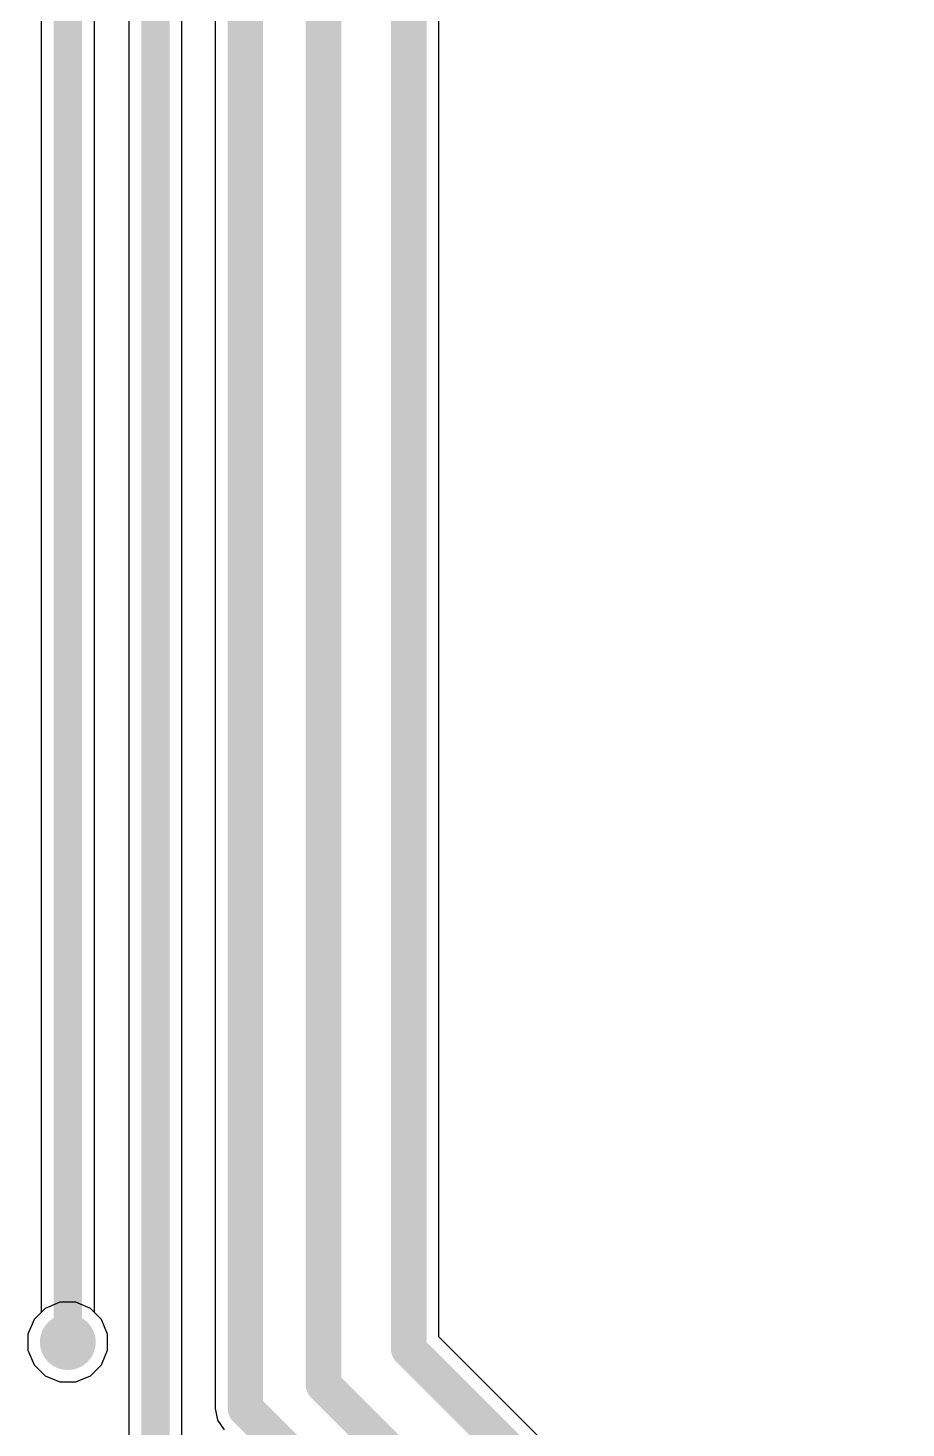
# Model space of a CAD drawing. Header units: millimetres. Extents: x -0.34 to 5.78, y -0.39 to 4.37.
# Drawn here: x 3.998 to 4.369, y 1.434 to 2.025 of the extents above; entities that cross this region are included whole.
import ezdxf

# ---------------------------------------------------------------- set-up
doc = ezdxf.new("R2010")
doc.units = ezdxf.units.MM
doc.header["$MEASUREMENT"] = 0
for name, color, linetype in [('BottomLayer', 5, 'Continuous'), ('BottomSolder', 6, 'Continuous'), ('TopLayer', 1, 'Continuous'), ('TopSolder', 216, 'Continuous'), ('ViaHoleLayer', 16, 'Continuous')]:
    doc.layers.add(name, color=color, linetype=linetype)

msp = doc.modelspace()

# ---------------------------------------------------------------- hatches: boundary and pattern name
at = {"layer": 'BottomLayer'}
h = msp.add_hatch(color=5, dxfattribs=at)
edge = h.paths.add_edge_path()
edge.add_arc((4.015, 1.47), 0.01181, 0, 360)
at = {"layer": 'BottomSolder'}
h = msp.add_hatch(color=6, dxfattribs=at)
edge = h.paths.add_edge_path()
edge.add_arc((4.015, 1.47), 0.00991, 0, 360)
at = {"layer": 'TopLayer'}
h = msp.add_hatch(color=1, dxfattribs=at)
edge = h.paths.add_edge_path()
edge.add_arc((4.015, 1.47), 0.01181, 0, 360)
at = {"layer": 'TopSolder'}
h = msp.add_hatch(color=216, dxfattribs=at)
edge = h.paths.add_edge_path()
edge.add_arc((4.015, 1.47), 0.00991, 0, 360)
at = {"layer": 'ViaHoleLayer'}
h = msp.add_hatch(color=16, dxfattribs=at)
edge = h.paths.add_edge_path()
edge.add_arc((4.015, 1.47), 0.00591, 0, 360)

# ---------------------------------------------------------------- linework, layer by layer
at = {"layer": 'BottomLayer'}
for p, q in [((4.00548, 1.48425), (4.00075, 1.47952)), ((4.01166, 1.48681), (4.00548, 1.48425)), ((4.01834, 1.48681), (4.01166, 1.48681)), ((4.02452, 1.48425), (4.01834, 1.48681)), ((4.02925, 1.47952), (4.02452, 1.48425)), ((4.00075, 1.47952), (3.99819, 1.47334)), ((4.03181, 1.47334), (4.02925, 1.47952)), ((3.99819, 1.47334), (3.99819, 1.46666)), ((4.03181, 1.46666), (4.03181, 1.47334)), ((3.99819, 1.46666), (4.00075, 1.46048)), ((4.02925, 1.46048), (4.03181, 1.46666)), ((4.00075, 1.46048), (4.00548, 1.45575)), ((4.02452, 1.45575), (4.02925, 1.46048)), ((4.00548, 1.45575), (4.01166, 1.45319)), ((4.01834, 1.45319), (4.02452, 1.45575)), ((4.01166, 1.45319), (4.01834, 1.45319))]:
    msp.add_line(p, q, dxfattribs=at)
at = {"layer": 'TopLayer'}
for p, q in [((4.00378, 2.651), (4.00378, 1.48256)), ((4.02622, 1.48256), (4.02622, 2.64635)), ((4.17174, 1.47228), (4.17174, 2.59597)), ((4.04078, 2.59444), (4.04078, 0.52165)), ((4.06322, 0.517), (4.06322, 2.59444)), ((4.07726, 2.56), (4.07726, 1.442)), ((4.00075, 1.47952), (3.99819, 1.47334)), ((4.00378, 1.48256), (4.00075, 1.47952)), ((4.02925, 1.47952), (4.02622, 1.48256)), ((4.03181, 1.47334), (4.02925, 1.47952)), ((3.99819, 1.47334), (3.99819, 1.46666)), ((4.03181, 1.46666), (4.03181, 1.47334)), ((4.36901, 1.27501), (4.17174, 1.47228)), ((3.99819, 1.46666), (4.00075, 1.46048)), ((4.02925, 1.46048), (4.03181, 1.46666)), ((4.00075, 1.46048), (4.00548, 1.45575)), ((4.02452, 1.45575), (4.02925, 1.46048)), ((4.00548, 1.45575), (4.01166, 1.45319)), ((4.01834, 1.45319), (4.02452, 1.45575)), ((4.01166, 1.45319), (4.01834, 1.45319)), ((4.07726, 1.442), (4.07823, 1.43712)), ((4.07823, 1.43712), (4.08099, 1.43299))]:
    msp.add_line(p, q, dxfattribs=at)
for points, const_width in [([(4.015, 1.47), (4.015, 2.651)], 0.012), ([(4.052, 2.607), (4.052, 0.517)], 0.012), ([(4.159, 1.467), (4.159, 2.607)], 0.015), ([(4.123, 1.452), (4.123, 2.566)], 0.015), ([(4.09, 1.442), (4.09, 2.56)], 0.015), ([(4.159, 1.467), (4.36, 1.266)], 0.015), ([(4.123, 1.452), (4.33, 1.245)], 0.015), ([(4.09, 1.442), (4.298, 1.234)], 0.015)]:
    msp.add_lwpolyline(points, dxfattribs=dict(at, const_width=const_width))
for points, const_width in [([(4.012, 1.47, 1), (4.018, 1.47, 1)], 0.006), ([(4.15525, 1.467, 1), (4.16275, 1.467, 1)], 0.0075), ([(4.15525, 1.467, 1), (4.16275, 1.467, 1)], 0.0075), ([(4.11925, 1.452, 1), (4.12675, 1.452, 1)], 0.0075), ([(4.11925, 1.452, 1), (4.12675, 1.452, 1)], 0.0075), ([(4.08625, 1.442, 1), (4.09375, 1.442, 1)], 0.0075), ([(4.08625, 1.442, 1), (4.09375, 1.442, 1)], 0.0075)]:
    msp.add_lwpolyline(points, format="xyb", close=True, dxfattribs=dict(at, const_width=const_width))

doc.saveas('drawing.dxf')
